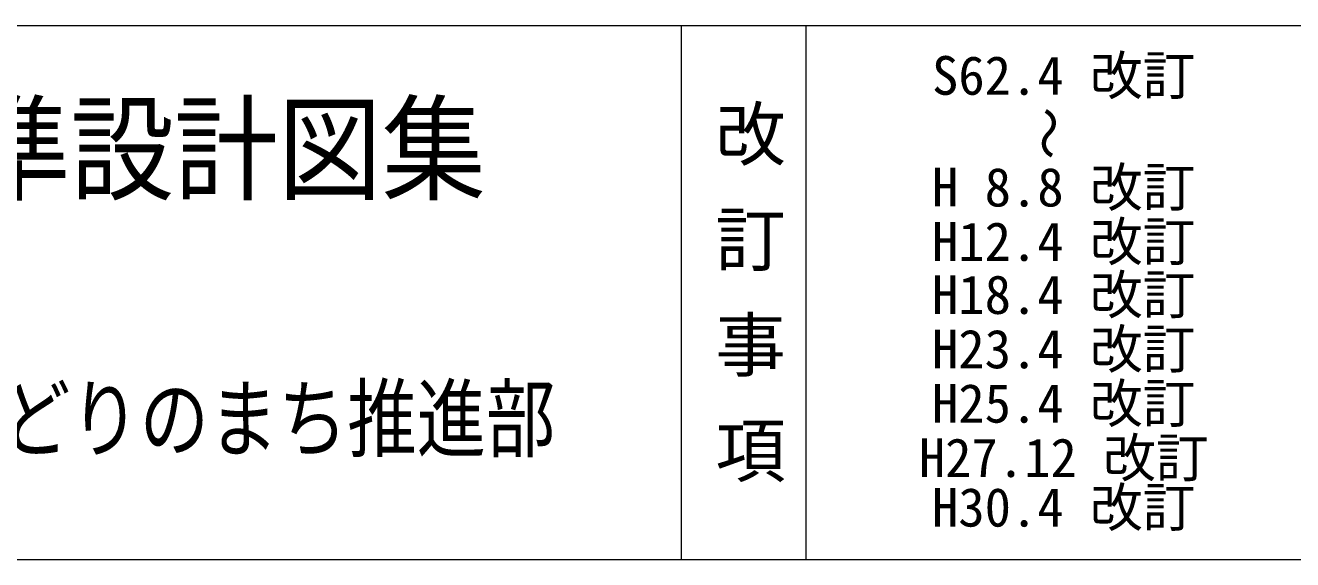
# Model space of a CAD drawing. Units: millimetres on the paper, scale 1:30. Extents: x 12 to 6786, y 13 to 13541.
# Drawn here: x 40.56 to 87.2, y 12.93 to 32.58 of the extents above; entities that cross this region are included whole.
import ezdxf
from ezdxf.enums import TextEntityAlignment as Align

# ---------------------------------------------------------------- set-up
doc = ezdxf.new("R2010")
doc.units = ezdxf.units.MM
doc.layers.add('_0-0_', color=7, linetype='Continuous', lineweight=13)
doc.layers.add('本体', color=7, linetype='Continuous', lineweight=13)
doc.styles.add('@ＭＳ ゴシック', font='')
doc.styles.add('ＭＳ ゴシック', font='')
doc.styles.get('@ＭＳ ゴシック').set_extended_font_data('@MS Gothic')
doc.styles.get('ＭＳ ゴシック').set_extended_font_data('MS Gothic')

msp = doc.modelspace()

# ---------------------------------------------------------------- linework, layer by layer
at = {"layer": '_0-0_', "color": 6}
for p, q in [((12.087, 32.583), (285.897, 32.583)), ((12.087, 12.925), (285.897, 12.925))]:
    msp.add_line(p, q, dxfattribs=at)
at = {"layer": '_0-0_'}
for p, q in [((64.692, 32.583), (64.692, 12.925)), ((69.289, 32.583), (69.289, 12.925))]:
    msp.add_line(p, q, dxfattribs=at)

# ---------------------------------------------------------------- texts
at = {"layer": '_0-0_', "style": 'ＭＳ ゴシック'}
for s, height, width, p in [('公園施設標準設計図集', 3.114, 0.9, (19.276, 25.545)), ('福岡市住宅都市局みどりのまち推進部', 2.336, 0.8, (16.727, 16.247))]:
    msp.add_text(s, height=height, dxfattribs=dict(at, width=width)).set_placement(p, align=Align.BOTTOM_LEFT)
at = {"layer": '_0-0_', "style": '@ＭＳ ゴシック'}
msp.add_text('改 訂 事 項', height=1.899, rotation=270, dxfattribs=at).set_placement((65.696, 29.912), align=Align.BOTTOM_LEFT)
at = {"layer": '本体', "style": 'ＭＳ ゴシック'}
for s, p in [('S62.4 改訂', (73.928, 29.602)), ('H 8.8 改訂', (73.928, 25.491)), ('H12.4 改訂', (73.928, 23.491)), ('H18.4 改訂', (73.928, 21.538)), ('H23.4 改訂', (73.928, 19.538)), ('H25.4 改訂', (73.928, 17.538)), ('H27.12 改訂', (73.443, 15.538)), ('H30.4 改訂', (73.928, 13.714))]:
    msp.add_text(s, height=1.424, dxfattribs=at).set_placement(p, align=Align.BOTTOM_LEFT)
msp.add_text('～', height=1.424, rotation=270, dxfattribs=at).set_placement((77.063, 29.583), align=Align.BOTTOM_LEFT)

doc.saveas('drawing.dxf')
